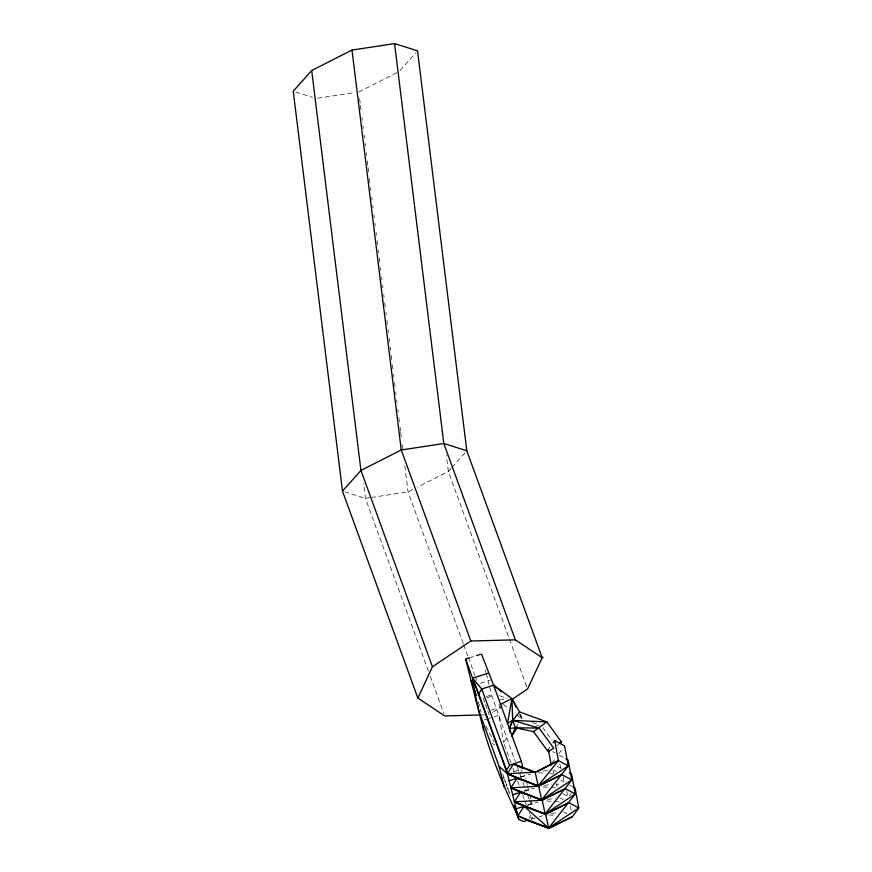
<?xml version="1.0" encoding="UTF-8"?>
<svg xmlns="http://www.w3.org/2000/svg" width="872" height="872" viewBox="0 0 872 872"><rect width="100%" height="100%" fill="white"/><g stroke="black" fill="none" stroke-linecap="round" stroke-linejoin="round"><path stroke-width="0.65" stroke-dasharray="4.36 3.27" d="M511.079 763.011L503.656 742.639L506.73 737.843L491.939 696.129L489.312 685.599M519.767 773.933L522.492 769.671M528.901 818.198L530.95 815.004M532.716 817.129L531.484 819.048L529.162 812.682M548.314 749.266L549.905 747.097M551.812 763.316L555.802 757.877M558.996 753.528L562.985 748.089M569.492 795.656L571.095 793.487M515.352 727.782L518.415 724.011M399.976 70.545L415.791 52.811M450.977 468.493L448.339 471.447L417.525 487.077M451.86 467.501L465.038 452.721M556.696 745.898L558.636 744.361M492.593 712.479L505.008 704.151M358.784 91.974L396.716 72.736M412.783 489.486L408.042 491.884L372.115 497.345M469.289 657.935L475.36 655.962M480.428 683.277L490.14 680.116M486.358 696.532L493.639 694.167M487.077 697.709L491.939 696.129M491.078 710.179L497.149 708.206M484.32 719.967L487.971 718.779M489.181 718.386L492.822 717.198M494.043 716.806L498.893 715.225L503.656 742.639M513.466 771.764L520.748 769.398M520.421 777.094L524.922 775.633L525.805 779.143M523.919 791.144L528.432 789.672M527.418 805.183L531.931 803.722M520.769 777.072L530.732 774.085M524.268 791.122L534.242 788.125M527.778 805.161L537.741 802.175M531.277 819.211L537.501 817.337M538.754 816.966L543.736 815.473M543.223 771.044L548.237 770.009M544.226 785.596L551.736 784.059M547.725 799.646L555.235 798.098M551.235 813.685L557.491 812.399M317.55 98.242L354.795 92.574M370.785 497.552L365.466 498.359L345.04 491.928M536.084 725.918L538.678 725.689M481.115 714.964L486.511 714.822M499.776 699.42L503.787 699.726M538.34 772.788L544.869 773.29M550.101 773.682L552.717 773.889M543.147 786.936L549.687 787.427M550.995 787.525L557.524 788.026M546.646 800.976L553.186 801.477M554.494 801.575L559.726 801.978M548.837 814.917L555.377 815.418M295.793 92.018L312.394 97.239M532.389 722.583L539.997 725.046M499.536 695.66L506.905 698.472M492.146 743.533L494.555 744.644M552.706 751.642L554.897 752.83M559.29 755.207L564.784 758.182M557.306 766.281L561.699 768.657M554.189 770.423L556.38 771.611M560.805 780.331L564.097 782.108M569.59 785.083L571.792 786.272M556.587 783.874L558.788 785.062M563.203 793.782L568.697 796.746M560.086 797.924L563.388 799.7M563.595 811.963L566.887 813.75M503.384 704.238L508.616 708.424M516.998 715.116L522.241 719.302L519.57 711.901M542.82 727.575L552.107 740.274M519.636 714.56L522.241 719.302L519.81 714.419M486.118 726.267L493.955 741.647M526.644 686.449L448.339 471.447L446.344 455.238M498.958 704.314L500.343 708.14M506.73 737.843L515.537 762.041M517.401 767.131L521.107 777.323M522.96 782.413L526.208 791.329M528.061 796.43L528.988 798.97M529.457 800.245L531.778 806.611M512.932 768.112L514.327 771.927M517.576 780.843L519.429 785.934M522.677 794.85L524.53 799.94M524.988 801.215L526.383 805.041M463.228 643.438L408.042 491.884L404.706 464.863M463.697 644.713L467.872 656.169M468.329 657.444L474.826 675.277M475.284 676.541L476.679 680.367M483.175 698.2L485.028 703.29M485.497 704.565L487.35 709.655M487.808 710.931L489.203 714.757M502.588 773.846L510.48 795.493M503.471 777.355L509.499 793.912M428.392 671.124L365.466 498.359L363.635 483.502M430.256 676.247L443.772 713.361M526.677 782.653L527.266 784.996M527.549 786.163L529.01 792.016M530.176 796.703L530.765 799.035M531.059 800.213L532.52 806.066M485.377 669.794L486.031 672.432M486.358 673.74L488.985 684.28M478.499 701.84L481.039 712.053M570.419 806.066L571.4 811.396M566.669 790.686L567.901 797.346M563.17 776.647L564.151 781.966M559.911 763.937L560.642 767.927M556.543 784.015L557.034 786.675M553.033 769.965L553.775 773.965M359.624 98.721L360.289 104.128M360.452 105.479L361.117 110.886M361.945 117.644L362.283 120.347M362.948 125.742L363.275 128.446M364.115 135.204L364.442 137.907M365.106 143.313L365.444 146.016M366.273 152.764L366.611 155.467M367.276 160.873L367.94 166.28M368.104 167.631L368.769 173.038M369.434 178.444L369.935 182.488M370.6 187.894L370.938 190.597M371.766 197.355L372.093 200.059M372.758 205.465L373.096 208.157M373.925 214.915L374.262 217.619M374.927 223.025L375.254 225.728M376.094 232.486L376.421 235.189M377.086 240.585L377.587 244.64M378.252 250.046L378.59 252.749M379.255 258.156L379.756 262.21M380.421 267.606L380.748 270.309M381.576 277.067L381.914 279.77M382.579 285.177L382.917 287.88M383.745 294.627L384.072 297.33M384.748 302.737L385.239 306.791M385.904 312.198L386.242 314.901M386.906 320.297L387.408 324.351M388.073 329.758L388.4 332.461M389.065 337.867L389.566 341.922M390.231 347.318L390.569 350.021M391.234 355.427L391.735 359.482M392.4 364.888L392.891 368.943M393.566 374.339L393.893 377.042M394.558 382.448L395.06 386.503M395.725 391.91L396.062 394.613M396.727 400.019L397.054 402.711M397.883 409.469L398.221 412.173M398.886 417.579L399.387 421.634M400.052 427.04L400.553 431.084M400.717 432.436L401.545 439.194M402.21 444.6L402.711 448.655"/><path stroke-width="1.31" d="M511.559 736.219L515.352 727.782L512.682 720.381L511.929 698.559L493.596 685.174L481.431 653.989M479.764 714.996L444.698 715.923L417.862 698.069L432.447 666.764L470.815 641.018L515.319 639.852L542.166 657.695L543.147 657.379M511.711 736.295L517.325 727.226M506.512 770.227L509.564 765.354L521.314 761.289L493.596 685.174L481.758 689.022L478.684 693.818L506.512 770.227L518.775 819.386L523.592 821.609L527.538 820.334L549.197 828.4L572.381 816.715L578.757 808.017L575.084 788.048L572.882 786.86M519.45 779.306L507.395 773.737L513.477 764.003L535.19 772.221L558.374 760.537L568.261 765.889L541.676 799.94L510.894 787.787L517.031 778.195L538.7 786.272L561.873 774.587L571.76 779.928L545.174 813.99L514.393 801.826L520.54 792.245L542.199 800.311L565.372 788.626L575.258 793.978L548.673 828.029L517.892 815.876C496.56 772.418 479.251 726.398 472.602 678.22L488.385 673.097M549.197 828.4L527.538 820.334L517.892 815.876L524.039 806.284L545.698 814.361L568.882 802.676L578.757 808.017L548.673 828.029L524.039 806.284L516.148 808.845M553.099 742.748L554.69 740.568L564.576 745.92L568.261 765.889L538.177 785.901L507.395 773.737L499.111 766.444L478.238 709.143M554.69 740.568L558.374 760.537L538.177 785.901L539.223 786.631M500.55 704.282L511.929 698.559L519.57 711.901L512.682 720.381L509.379 728.502L510.109 732.317M511.777 699.606L527.571 689.011L542.166 657.695L466.793 450.748L417.546 50.838L394.569 43.6L351.994 50.075L311.696 70.512L293.243 91.211L342.489 491.121L417.862 698.069M342.489 491.121L360.943 470.433L401.251 449.985L443.815 443.51L466.793 450.748M519.57 711.901L546.842 721.94L512.682 720.381L509.379 728.502L515.352 727.782L533.5 731.608L546.842 721.94L561.546 742.05L559.606 743.587M559.323 743.456L561.546 742.05M536.912 771.949L558.374 760.537M561.873 774.587L538.177 785.901L535.19 772.221L507.395 773.737L465.648 659.123L469.289 657.935M565.372 788.626L541.676 799.94L538.7 786.272L507.395 773.737M568.882 802.676L545.174 813.99L542.199 800.311L510.894 787.787L538.7 786.272M572.381 816.715L548.673 828.029L545.698 814.361L514.393 801.826L542.199 800.311M476.581 655.57L480.221 654.392M509.139 780.756L517.031 778.195L521.968 780.069M512.649 794.806L520.54 792.245L525.467 794.12M515.352 727.782L539.081 728.087L553.785 748.198L548.216 751.719L533.5 731.608M539.081 728.087L512.682 720.381L507.515 723.379L511.929 698.559L516.17 707.105M528.192 770.205L534.471 772.189L513.477 764.003L521.968 768.036M533.054 784.288L535.528 785.225M524.039 806.284L530.198 808.627M532.661 809.565L535.135 810.502M510.894 787.787L522.949 793.357M514.393 801.826L526.448 807.396M565.884 758.771L568.075 759.959L571.76 779.928L541.676 799.94L542.722 800.681M569.383 772.821L571.585 774.009L575.258 793.978L545.174 813.99L546.221 814.721M493.596 685.174L501.694 691.921M474.063 684.073L472.602 678.22L481.758 689.022L509.564 765.354M472.602 678.22L478.684 693.818M515.319 639.852L443.815 443.51L394.569 43.6M470.815 641.018L401.251 449.985L351.994 50.075M471.12 680.77L476.504 695.584M478.477 707.617L476.156 701.252L465.648 659.123M514.654 806.96L517.892 815.876M513.673 805.368L518.775 819.386M432.447 666.764L360.943 470.433L311.696 70.512M521.314 761.289L523.178 768.614M499.111 766.444L504.365 787.514M548.314 749.266L551.257 765.245M483.35 726.518L483.491 730.213"/></g></svg>
